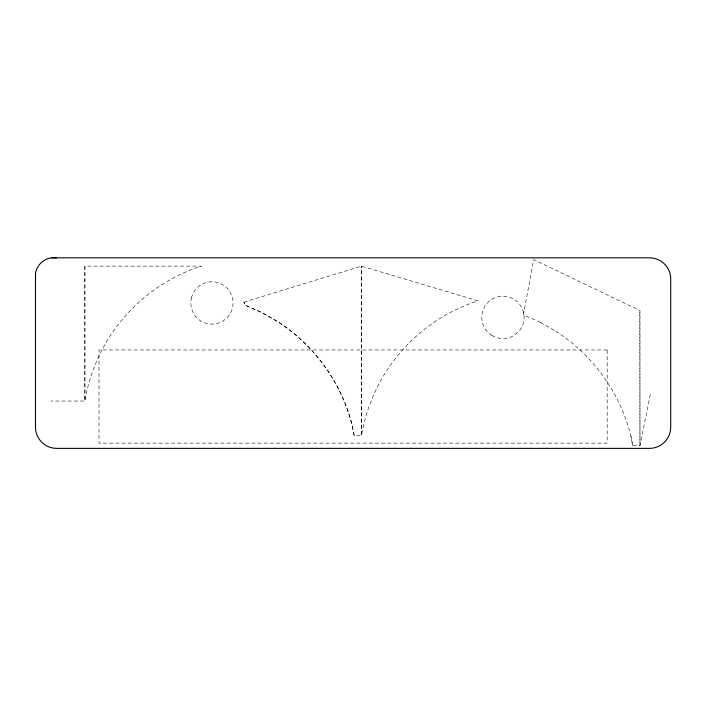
<?xml version="1.0" encoding="UTF-8"?>
<svg xmlns="http://www.w3.org/2000/svg" width="706" height="706" viewBox="0 0 706 706"><rect width="100%" height="100%" fill="white"/><g stroke="black" fill="none" stroke-linecap="round" stroke-linejoin="round"><path stroke-width="0.53" stroke-dasharray="3.53 2.65" d="M540.531 322.386L523.367 314.858L533.71 259.57L639.971 310.622L639.971 445.539L639.821 310.622M650.314 394.486L639.971 445.539L632.708 445.539L630.661 435.196A174.726 174.726 0 0 0 556.513 331.679M243.923 302.15L361.472 266.127L477.927 300.853A171.408 171.408 0 0 0 361.472 435.77L361.472 266.127L361.472 435.77L354.209 435.77L352.162 425.427A174.726 174.726 0 0 0 278.014 321.91L261.891 312.617L244.867 305.089L243.923 302.15L245.017 305.08L262.032 312.608L278.155 321.91A174.726 174.726 0 0 1 352.303 425.427L354.209 435.77M84.888 266.127L84.888 401.043A171.408 171.408 0 0 1 201.342 266.127L84.888 266.127L84.888 401.043L50.903 401.043M632.708 445.539L630.802 435.196M540.39 322.386L556.655 331.679M191.432 297.455L190.708 302.936L191.432 308.416L193.55 313.526A21.171 21.171 0 0 0 225.496 319.156A21.171 21.171 0 0 0 225.496 286.715A21.171 21.171 0 0 0 193.55 292.355L191.432 297.455M607.178 349.955L99.008 349.955L99.008 443.121L607.178 443.121L607.178 349.955M491.764 335.341A21.171 21.171 0 0 0 524.108 318.062A21.171 21.171 0 0 0 492.964 298.691A21.171 21.171 0 0 0 491.764 335.341"/><path stroke-width="1.06" d="M51.706 257.814L649.529 257.814A21.171 21.171 0 0 1 670.7 278.985L670.7 427.201A21.171 21.171 0 0 1 649.529 448.372L56.657 448.372A21.171 21.171 0 0 1 35.485 427.201L35.485 274.034M56.657 257.814L50.903 257.884A18.718 18.718 0 0 0 35.556 273.222L35.485 278.985"/></g></svg>
